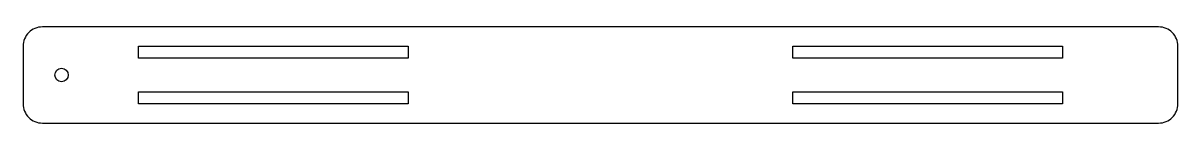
# Model space of a CAD drawing. Header units: millimetres. Extents: x 0 to 300, y 0 to 25.
import ezdxf

# ---------------------------------------------------------------- set-up
doc = ezdxf.new("R2010")
doc.units = ezdxf.units.MM

msp = doc.modelspace()

# ---------------------------------------------------------------- linework, layer by layer
msp.add_lwpolyline([(0, 5, 0.414214), (5, 0), (295, 0, 0.414214), (300, 5), (300, 20, 0.414214), (295, 25), (5, 25, 0.414214), (0, 20)], format="xyb", close=True)
for points in [[(100, 20), (100, 16.9), (30, 16.9), (30, 20)], [(270, 16.9), (200, 16.9), (200, 20), (270, 20)], [(100, 5), (30, 5), (30, 8.1), (100, 8.1)], [(200, 5), (200, 8.1), (270, 8.1), (270, 5)]]:
    msp.add_lwpolyline(points, close=True)
msp.add_circle((10, 12.5), 1.74)

doc.saveas('drawing.dxf')
